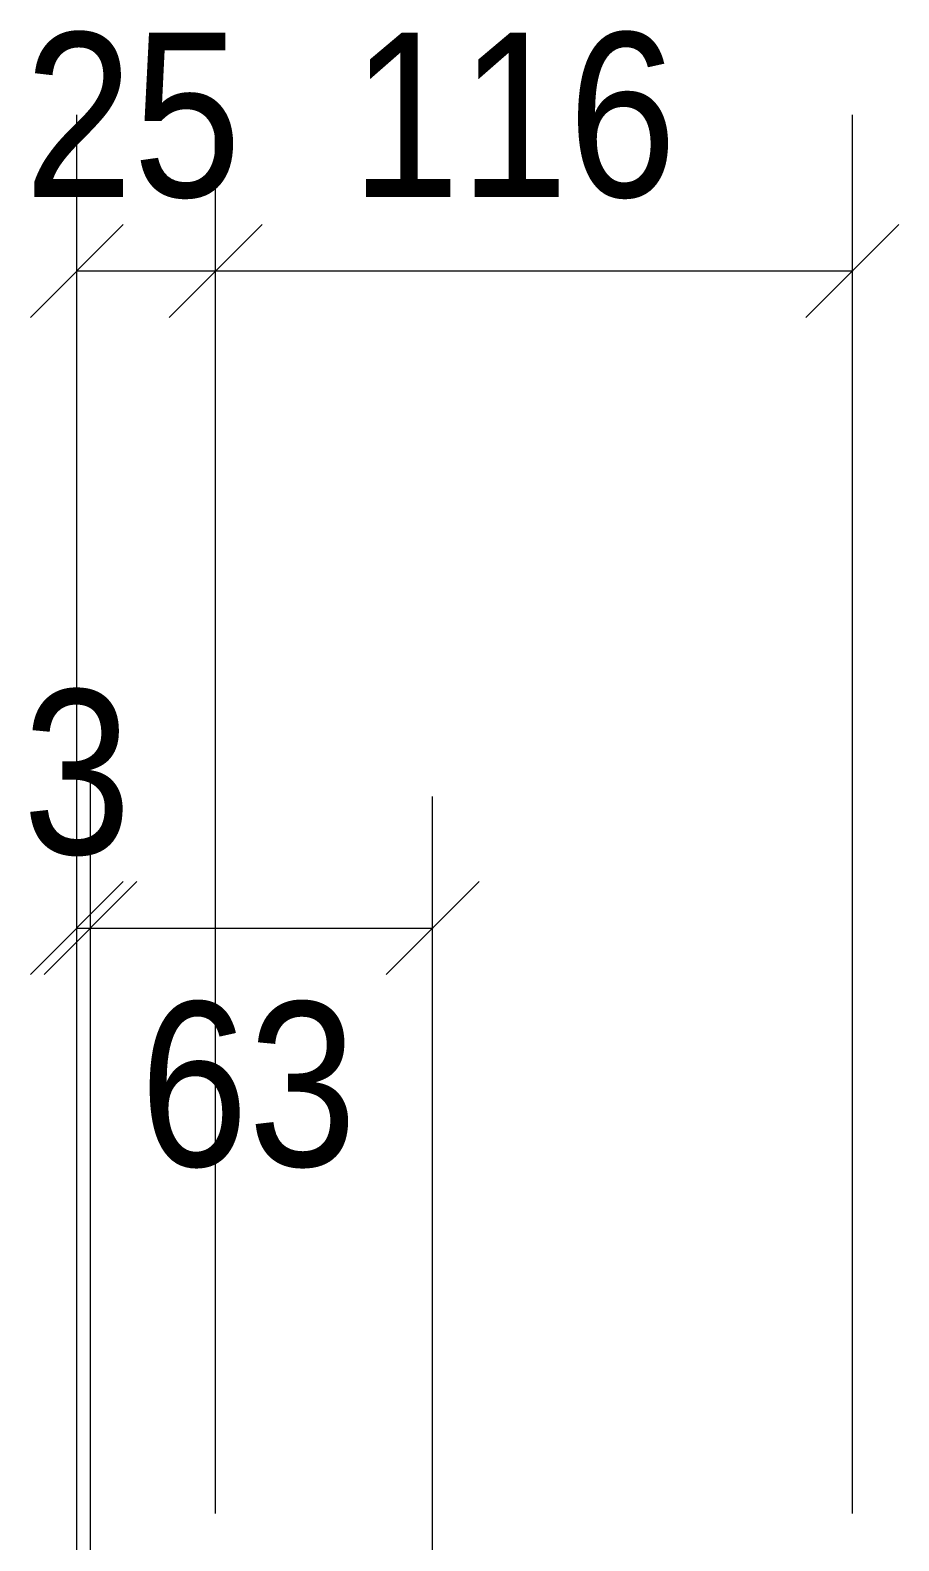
# Model space of a CAD drawing. Header units: millimetres. Extents: x 2 to 579, y 1 to 825.
# Drawn here: x 77.6 to 93.47, y 657.16 to 684.74 of the extents above; entities that cross this region are included whole.
import ezdxf

# ---------------------------------------------------------------- set-up
doc = ezdxf.new("R2010")
doc.units = ezdxf.units.MM
doc.linetypes.add('XKITLINE00', pattern=[0])
doc.layers.add('Dimensions', color=7, linetype='Continuous', lineweight=0)
doc.styles.add('ARIAL', font='ARIAL.TTF')

# ---------------------------------------------------------------- blocks, each defined once
blk = doc.blocks.new('*A262')
at = {"layer": 'Dimensions', "color": 7, "linetype": 'XKITLINE00', "lineweight": 0}
for p, q in [((78.45, 639.885), (78.45, 683.2)), ((80.985, 657.661), (80.985, 683.2)), ((79.299, 681.199), (77.601, 679.501)), ((81.833, 681.199), (80.136, 679.501)), ((78.45, 680.35), (80.985, 680.35))]:
    blk.add_line(p, q, dxfattribs=at)
at = {"layer": 'Dimensions', "color": 3}
for p in [(78.45, 680.35), (80.985, 680.35)]:
    blk.add_point(p, dxfattribs=at)
at = {"layer": 'Dimensions', "color": 3, "style": 'ARIAL', "width": 0.85}
blk.add_text('25', height=3, dxfattribs=at).set_placement((77.492, 681.7))
blk = doc.blocks.new('*A263')
at = {"layer": 'Dimensions', "color": 7, "linetype": 'XKITLINE00', "lineweight": 0}
for p, q in [((80.985, 657.661), (80.985, 683.2)), ((92.617, 657.661), (92.617, 683.2)), ((81.833, 681.199), (80.136, 679.501)), ((93.465, 681.199), (91.768, 679.501)), ((80.985, 680.35), (92.617, 680.35))]:
    blk.add_line(p, q, dxfattribs=at)
at = {"layer": 'Dimensions', "color": 3}
for p in [(80.985, 680.35), (92.617, 680.35)]:
    blk.add_point(p, dxfattribs=at)
at = {"layer": 'Dimensions', "color": 3, "style": 'ARIAL', "width": 0.85}
blk.add_text('116', height=3, dxfattribs=at).set_placement((83.463, 681.7))
blk = doc.blocks.new('*A264')
at = {"layer": 'Dimensions', "color": 7, "linetype": 'XKITLINE00', "lineweight": 0}
for p, q in [((78.45, 639.885), (78.45, 671.2)), ((78.7, 624.386), (78.7, 671.2)), ((79.299, 669.199), (77.601, 667.501)), ((79.549, 669.199), (77.851, 667.501)), ((78.45, 668.35), (78.7, 668.35))]:
    blk.add_line(p, q, dxfattribs=at)
at = {"layer": 'Dimensions', "color": 3}
for p in [(78.45, 668.35), (78.7, 668.35)]:
    blk.add_point(p, dxfattribs=at)
at = {"layer": 'Dimensions', "color": 3, "style": 'ARIAL', "width": 0.85}
blk.add_text('3', height=3, dxfattribs=at).set_placement((77.462, 669.7))
blk = doc.blocks.new('*A265')
at = {"layer": 'Dimensions', "color": 7, "linetype": 'XKITLINE00', "lineweight": 0}
for p, q in [((78.7, 624.386), (78.7, 670.75)), ((84.95, 624.885), (84.95, 670.75)), ((79.549, 669.199), (77.851, 667.501)), ((85.799, 669.199), (84.101, 667.501)), ((78.7, 668.35), (84.95, 668.35))]:
    blk.add_line(p, q, dxfattribs=at)
at = {"layer": 'Dimensions', "color": 3}
for p in [(78.7, 668.35), (84.95, 668.35)]:
    blk.add_point(p, dxfattribs=at)
at = {"layer": 'Dimensions', "color": 3, "style": 'ARIAL', "width": 0.85}
blk.add_text('63', height=3, dxfattribs=at).set_placement((79.6, 664))

msp = doc.modelspace()

# ---------------------------------------------------------------- block references
at = {"lineweight": 0}
for name in ['*A262', '*A263', '*A264', '*A265']:
    msp.add_blockref(name, (0, 0), dxfattribs=at)

doc.saveas('drawing.dxf')
